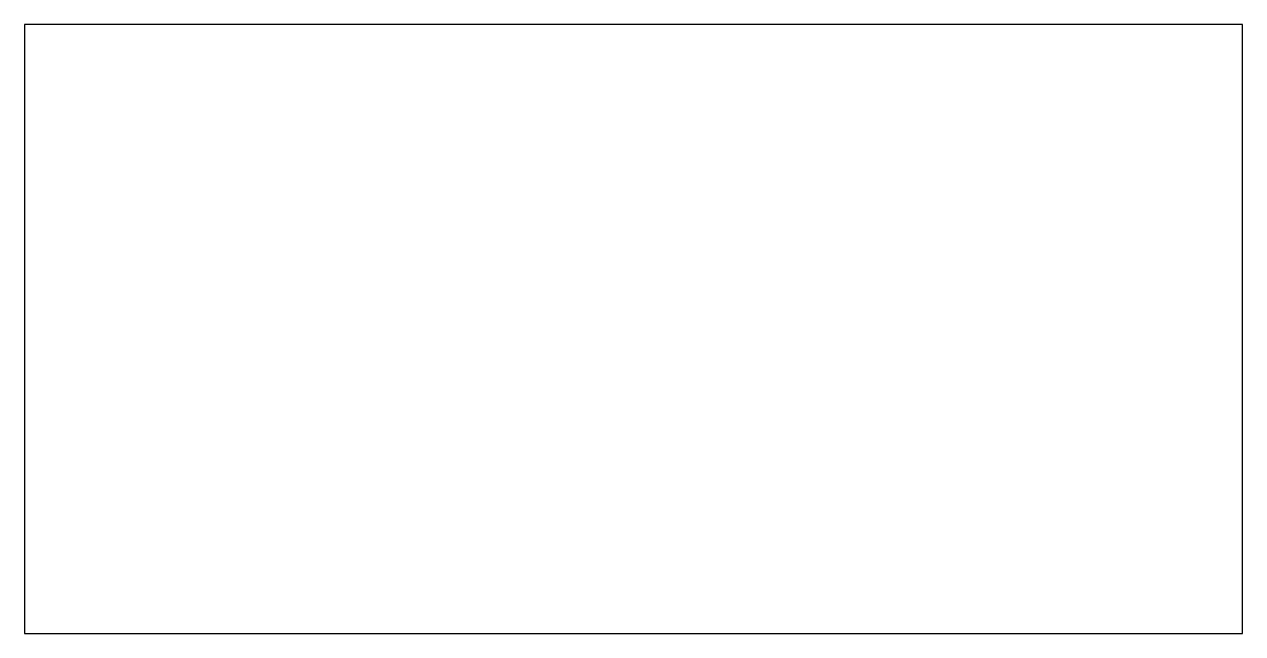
# Model space of a CAD drawing. Header units: millimetres. Extents: x 0 to 80, y 0 to 40.
import ezdxf

# ---------------------------------------------------------------- set-up
doc = ezdxf.new("R2010")
doc.units = ezdxf.units.MM

msp = doc.modelspace()

# ---------------------------------------------------------------- linework, layer by layer
at = {"layer": 'PLATE'}
for p, q in [((80, 40), (0, 40)), ((0, 40), (0, 0)), ((80, 0), (80, 40)), ((0, 0), (80, 0))]:
    msp.add_line(p, q, dxfattribs=at)

doc.saveas('drawing.dxf')
